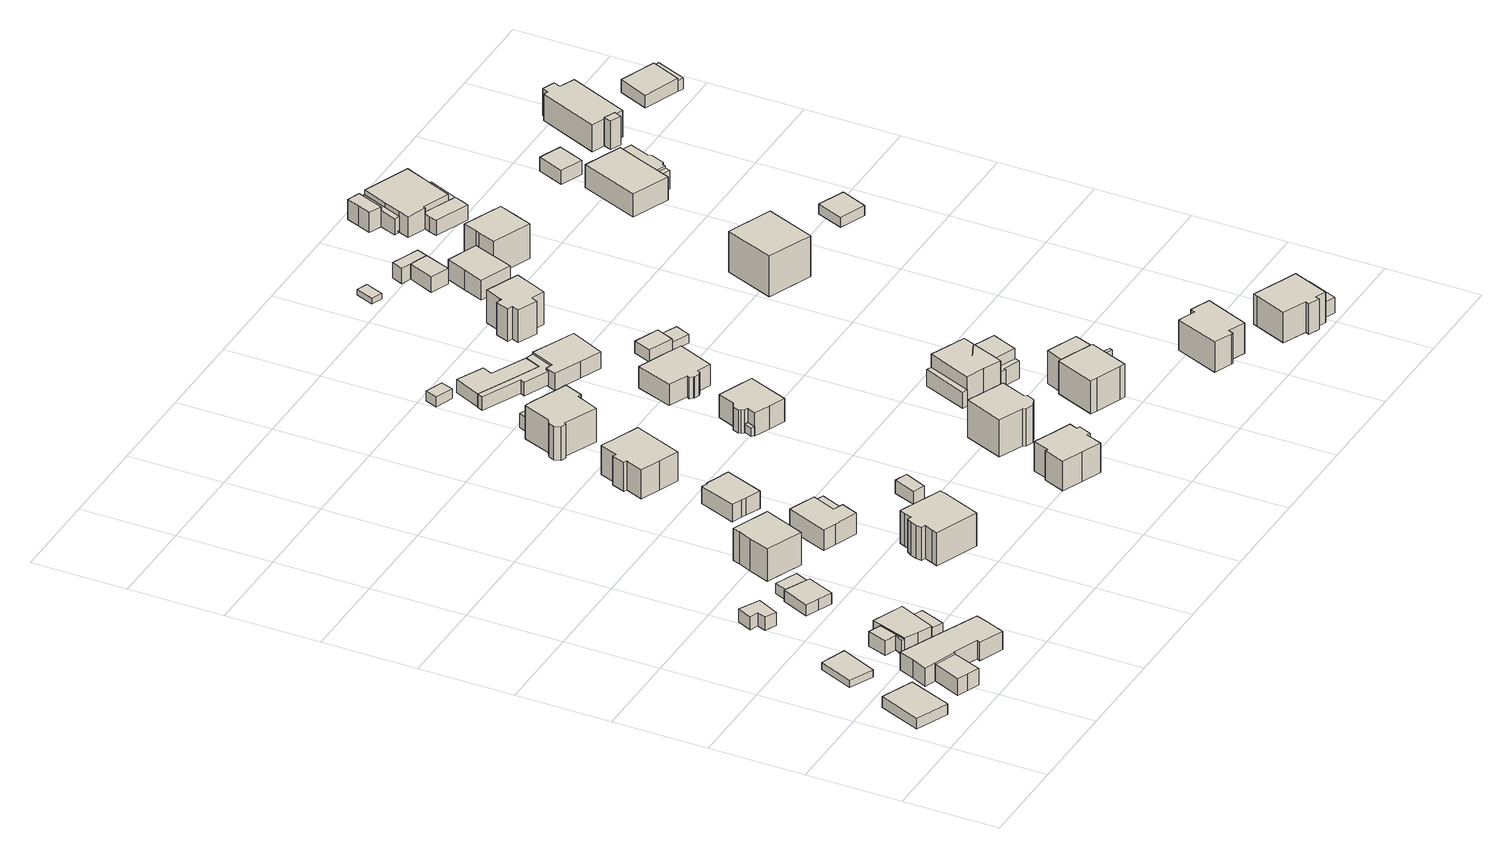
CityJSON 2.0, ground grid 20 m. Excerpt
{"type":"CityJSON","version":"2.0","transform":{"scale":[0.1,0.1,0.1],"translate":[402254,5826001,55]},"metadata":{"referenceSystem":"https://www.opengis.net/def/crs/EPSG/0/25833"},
"CityObjects":{
"building1":{"type":"Building","attributes":{"Gemeindeschluessel":"11000011","BezugspunktDach":"2200","function":"31001_2463","measuredHeight":2.41,"storeysAboveGround":1},"address":[{"country":"Germany","locality":"Berlin","thoroughfareNumber":"62 (1)","thoroughfareName":"Marie-Elisabeth-von-Humboldt-Straße"}],"geometry":[{"type":"Solid","lod":"1","boundaries":[[[[0,1,2,3]],[[4,5,6,7]],[[4,7,3,2]],[[5,4,2,1]],[[6,5,1,0]],[[7,6,0,3]]]]}]},
"building2":{"type":"Building","attributes":{"Gemeindeschluessel":"11000011","BezugspunktDach":"2200","function":"31001_2463","measuredHeight":2.95,"storeysAboveGround":1},"address":[{"country":"Germany","locality":"Berlin","thoroughfareNumber":"60A (1)","thoroughfareName":"Marie-Elisabeth-von-Humboldt-Straße"}],"geometry":[{"type":"Solid","lod":"1","boundaries":[[[[8,9,10,11,12]],[[13,14,15,16,17]],[[13,17,12,11]],[[14,13,11,10]],[[15,14,10,9]],[[16,15,9,8]],[[17,16,8,12]]]]}]},
"building3":{"type":"Building","attributes":{"Gemeindeschluessel":"11000011","function":"31001_1010"},"address":[{"country":"Germany","locality":"Berlin","thoroughfareNumber":"62","thoroughfareName":"Marie-Elisabeth-von-Humboldt-Straße"}],"children":["building3-1","building3-2"]},
"building3-1":{"type":"BuildingPart","attributes":{"BezugspunktDach":"2200","measuredHeight":4.87,"storeysAboveGround":1},"parents":["building3"],"geometry":[{"type":"Solid","lod":"1","boundaries":[[[[18,19,20,21,22,23,24,25,26,27,28]],[[29,30,31,32,33,34,35,36,37,38,39]],[[29,39,28,27]],[[30,29,27,26]],[[31,30,26,25]],[[32,31,25,24]],[[33,32,24,23]],[[34,33,23,22]],[[35,34,22,21]],[[36,35,21,20]],[[37,36,20,19]],[[38,37,19,18]],[[39,38,18,28]]]]}]},
"building3-2":{"type":"BuildingPart","attributes":{"BezugspunktDach":"2200","measuredHeight":3.84,"storeysAboveGround":1},"parents":["building3"],"geometry":[{"type":"Solid","lod":"1","boundaries":[[[[40,41,42,43,44,45]],[[38,46,37,47,48,49]],[[38,49,45,44]],[[46,38,44,43]],[[37,46,43,42]],[[47,37,42,41]],[[48,47,41,40]],[[49,48,40,45]]]]}]},
"building4":{"type":"Building","attributes":{"Gemeindeschluessel":"11000011","function":"31001_1010"},"address":[{"country":"Germany","locality":"Berlin","thoroughfareNumber":"60A","thoroughfareName":"Marie-Elisabeth-von-Humboldt-Straße"}],"children":["building4-1","building4-2"]},
"building4-1":{"type":"BuildingPart","attributes":{"BezugspunktDach":"2200","measuredHeight":3.92,"storeysAboveGround":1},"parents":["building4"],"geometry":[{"type":"Solid","lod":"1","boundaries":[[[[50,51,52,53,54,55,56,57,58]],[[59,60,61,62,63,64,65,66,67]],[[59,67,58,57],[59,68,69,67]],[[60,59,57,56]],[[61,60,56,55]],[[62,61,55,54]],[[63,62,54,53]],[[64,63,53,52]],[[65,64,52,51]],[[66,65,51,50]],[[67,66,50,58]],[[68,59,67,69]]]]}]},
"building4-2":{"type":"BuildingPart","attributes":{"BezugspunktDach":"2200","measuredHeight":3.19,"storeysAboveGround":1},"parents":["building4"],"geometry":[{"type":"Solid","lod":"1","boundaries":[[[[70,71,69,68,72,73]],[[74,59,67,75,76,77]],[[74,77,73,72]],[[59,74,72,68]],[[75,67,69,71]],[[76,75,71,70]],[[77,76,70,73]],[[59,68,69,67]]]]}]},
"building5":{"type":"Building","attributes":{"Gemeindeschluessel":"11000011","BezugspunktDach":"2200","function":"31001_2143","measuredHeight":4.21,"storeysAboveGround":1},"address":[{"country":"Germany","locality":"Berlin","thoroughfareNumber":"58 (1)","thoroughfareName":"Marie-Elisabeth-von-Humboldt-Straße"}],"geometry":[{"type":"Solid","lod":"1","boundaries":[[[[78,79,80,81,82,83]],[[84,85,86,87,88,89]],[[84,89,83,82]],[[85,84,82,81]],[[86,85,81,80]],[[87,86,80,79]],[[88,87,79,78]],[[89,88,78,83]]]]}]},
"building6":{"type":"Building","attributes":{"Gemeindeschluessel":"11000011","BezugspunktDach":"2200","function":"51009_1610","measuredHeight":2.75,"storeysAboveGround":0},"address":[{"country":"Germany","locality":"Berlin"}],"geometry":[{"type":"Solid","lod":"1","boundaries":[[[[90,91,92,93]],[[63,94,95,64]],[[63,64,93,92]],[[94,63,92,91]],[[95,94,91,90]],[[64,95,90,93]]]]}]},
"building7":{"type":"Building","attributes":{"Gemeindeschluessel":"11000011","BezugspunktDach":"2200","function":"31001_1313","measuredHeight":3.1,"storeysAboveGround":1},"address":[{"country":"Germany","locality":"Berlin","thoroughfareNumber":"58 (2)","thoroughfareName":"Marie-Elisabeth-von-Humboldt-Straße"}],"geometry":[{"type":"Solid","lod":"1","boundaries":[[[[96,97,98,99,100,101]],[[102,103,104,105,106,107]],[[102,107,101,100]],[[103,102,100,99]],[[104,103,99,98]],[[105,104,98,97]],[[106,105,97,96]],[[107,106,96,101]]]]}]},
"building8":{"type":"Building","attributes":{"Gemeindeschluessel":"11000011","BezugspunktDach":"2200","function":"51009_1610","measuredHeight":2.28,"storeysAboveGround":0},"address":[{"country":"Germany","locality":"Berlin"}],"geometry":[{"type":"Solid","lod":"1","boundaries":[[[[108,109,110,111]],[[112,113,114,115]],[[112,115,111,110]],[[113,112,110,109]],[[114,113,109,108]],[[115,114,108,111]]]]}]},
"building9":{"type":"Building","attributes":{"Gemeindeschluessel":"11000011","BezugspunktDach":"2200","function":"31001_1010","measuredHeight":8.17,"storeysAboveGround":1},"address":[{"country":"Germany","locality":"Berlin","thoroughfareNumber":"56A","thoroughfareName":"Marie-Elisabeth-von-Humboldt-Straße"}],"geometry":[{"type":"Solid","lod":"1","boundaries":[[[[116,117,118,119,120,121,122,123]],[[124,125,126,127,128,129,130,131]],[[124,131,123,122]],[[125,124,122,121]],[[126,125,121,120]],[[127,126,120,119]],[[128,127,119,118]],[[129,128,118,117]],[[130,129,117,116]],[[131,130,116,123]]]]}]},
"building10":{"type":"Building","attributes":{"Gemeindeschluessel":"11000011","BezugspunktDach":"2200","function":"31001_1010","measuredHeight":8.53,"storeysAboveGround":1},"address":[{"country":"Germany","locality":"Berlin","thoroughfareNumber":"58","thoroughfareName":"Marie-Elisabeth-von-Humboldt-Straße"}],"geometry":[{"type":"Solid","lod":"1","boundaries":[[[[132,133,134,135,136,137,138,139,140,141,142,143,144,145]],[[146,147,148,149,150,151,152,153,154,155,156,157,158,159]],[[146,159,145,144]],[[147,146,144,143]],[[148,147,143,142]],[[149,148,142,141]],[[150,149,141,140]],[[151,150,140,139]],[[152,151,139,138]],[[153,152,138,137]],[[154,153,137,136]],[[155,154,136,135]],[[156,155,135,134]],[[157,156,134,133]],[[158,157,133,132]],[[159,158,132,145]]]]}]},
"building11":{"type":"Building","attributes":{"Gemeindeschluessel":"11000011","BezugspunktDach":"2200","function":"31001_1010","measuredHeight":5.54,"storeysAboveGround":1},"address":[{"country":"Germany","locality":"Berlin","thoroughfareNumber":"56","thoroughfareName":"Marie-Elisabeth-von-Humboldt-Straße"}],"geometry":[{"type":"Solid","lod":"1","boundaries":[[[[160,161,162,163,164,165,166,167]],[[168,169,170,171,172,173,174,175]],[[168,175,167,166]],[[169,168,166,165]],[[170,169,165,164]],[[171,170,164,163]],[[172,171,163,162]],[[173,172,162,161]],[[174,173,161,160]],[[175,174,160,167]]]]}]},
"building12":{"type":"Building","attributes":{"Gemeindeschluessel":"11000011","BezugspunktDach":"2200","function":"51009_1610","measuredHeight":5.05,"storeysAboveGround":0},"address":[{"country":"Germany","locality":"Berlin"}],"geometry":[{"type":"Solid","lod":"1","boundaries":[[[[176,177,178,179]],[[180,181,182,183]],[[180,183,179,178]],[[181,180,178,177]],[[182,181,177,176]],[[183,182,176,179]]]]}]},
"building13":{"type":"Building","attributes":{"Gemeindeschluessel":"11000011","BezugspunktDach":"2200","function":"31001_1312","measuredHeight":4.96,"storeysAboveGround":1},"address":[{"country":"Germany","locality":"Berlin","thoroughfareNumber":"54","thoroughfareName":"Marie-Elisabeth-von-Humboldt-Straße"}],"geometry":[{"type":"Solid","lod":"1","boundaries":[[[[184,185,186,187,188,189,190,191,192]],[[193,194,195,196,197,198,199,200,201]],[[193,201,192,191]],[[194,193,191,190]],[[195,194,190,189]],[[196,195,189,188]],[[197,196,188,187]],[[198,197,187,186]],[[199,198,186,185]],[[200,199,185,184]],[[201,200,184,192]]]]}]},
"building14":{"type":"Building","attributes":{"Gemeindeschluessel":"11000011","BezugspunktDach":"2200","function":"31001_1010","measuredHeight":8.19,"storeysAboveGround":1},"address":[{"country":"Germany","locality":"Berlin","thoroughfareNumber":"52A","thoroughfareName":"Marie-Elisabeth-von-Humboldt-Straße"}],"geometry":[{"type":"Solid","lod":"1","boundaries":[[[[202,203,204,205,206,207,208,209,210,211]],[[212,213,214,215,216,217,218,219,220,221]],[[212,221,211,210]],[[213,212,210,209]],[[214,213,209,208]],[[215,214,208,207]],[[216,215,207,206]],[[217,216,206,205]],[[218,217,205,204]],[[219,218,204,203]],[[220,219,203,202]],[[221,220,202,211]]]]}]},
"building15":{"type":"Building","attributes":{"Gemeindeschluessel":"11000011","BezugspunktDach":"2200","function":"31001_2143","measuredHeight":2.92,"storeysAboveGround":1},"address":[{"country":"Germany","locality":"Berlin","thoroughfareNumber":"56 (1)","thoroughfareName":"Marie-Elisabeth-von-Humboldt-Straße"}],"geometry":[{"type":"Solid","lod":"1","boundaries":[[[[222,223,224,225]],[[226,227,228,229]],[[226,229,225,224]],[[227,226,224,223]],[[228,227,223,222]],[[229,228,222,225]]]]}]},
"building16":{"type":"Building","attributes":{"Gemeindeschluessel":"11000011","BezugspunktDach":"2200","function":"31001_1010","measuredHeight":7.39,"storeysAboveGround":1},"address":[{"country":"Germany","locality":"Berlin","thoroughfareNumber":"50A","thoroughfareName":"Marie-Elisabeth-von-Humboldt-Straße"}],"geometry":[{"type":"Solid","lod":"1","boundaries":[[[[230,231,232,233,234,235,236,237,238,239,240,241,242]],[[243,244,245,246,247,248,249,250,251,252,253,254,255]],[[243,255,242,241]],[[244,243,241,240]],[[245,244,240,239]],[[246,245,239,238]],[[247,246,238,237]],[[248,247,237,236]],[[249,248,236,235]],[[250,249,235,234]],[[251,250,234,233]],[[252,251,233,232]],[[253,252,232,231]],[[254,253,231,230]],[[255,254,230,242]]]]}]},
"building17":{"type":"Building","attributes":{"Gemeindeschluessel":"11000011","BezugspunktDach":"2200","function":"31001_1010","measuredHeight":9.34,"storeysAboveGround":1},"address":[{"country":"Germany","locality":"Berlin","thoroughfareNumber":"59","thoroughfareName":"Marie-Elisabeth-von-Humboldt-Straße"}],"geometry":[{"type":"Solid","lod":"1","boundaries":[[[[256,257,258,259,260,261,262,263,264,265,266,267]],[[268,269,270,271,272,273,274,275,276,277,278,279]],[[268,279,267,266]],[[269,268,266,265]],[[270,269,265,264]],[[271,270,264,263]],[[272,271,263,262]],[[273,272,262,261]],[[274,273,261,260]],[[275,274,260,259]],[[276,275,259,258]],[[277,276,258,257]],[[278,277,257,256]],[[279,278,256,267]]]]}]},
"building18":{"type":"Building","attributes":{"Gemeindeschluessel":"11000011","BezugspunktDach":"2200","function":"51009_1611","measuredHeight":3.39,"storeysAboveGround":0},"address":[{"country":"Germany","locality":"Berlin"}],"geometry":[{"type":"Solid","lod":"1","boundaries":[[[[280,281,282,283]],[[284,285,286,287]],[[284,287,283,282]],[[285,284,282,281]],[[286,285,281,280]],[[287,286,280,283]]]]}]},
"building19":{"type":"Building","attributes":{"Gemeindeschluessel":"11000011","BezugspunktDach":"2200","function":"31001_2000","measuredHeight":2.22,"storeysAboveGround":1},"address":[{"country":"Germany","locality":"Berlin","thoroughfareNumber":"48 (3)","thoroughfareName":"Marie-Elisabeth-von-Humboldt-Straße"}],"geometry":[{"type":"Solid","lod":"1","boundaries":[[[[288,289,290,291]],[[292,293,294,295]],[[292,295,291,290]],[[293,292,290,289]],[[294,293,289,288]],[[295,294,288,291]]]]}]},
"building20":{"type":"Building","attributes":{"Gemeindeschluessel":"11000011","BezugspunktDach":"2200","function":"51009_1610","measuredHeight":1.75,"storeysAboveGround":0},"address":[{"country":"Germany","locality":"Berlin"}],"geometry":[{"type":"Solid","lod":"1","boundaries":[[[[296,297,298,299]],[[300,301,302,303]],[[300,303,299,298]],[[301,300,298,297]],[[302,301,297,296]],[[303,302,296,299]]]]}]},
"building21":{"type":"Building","attributes":{"Gemeindeschluessel":"11000011","BezugspunktDach":"2200","function":"31001_1010","measuredHeight":7.36,"storeysAboveGround":1},"address":[{"country":"Germany","locality":"Berlin","thoroughfareNumber":"52","thoroughfareName":"Marie-Elisabeth-von-Humboldt-Straße"}],"geometry":[{"type":"Solid","lod":"1","boundaries":[[[[304,305,306,307,308,309,310,311,312,313,314,315]],[[316,317,318,319,320,321,322,323,324,325,326,327]],[[316,327,315,314]],[[317,316,314,313]],[[318,317,313,312]],[[319,318,312,311]],[[320,319,311,310]],[[321,320,310,309]],[[322,321,309,308]],[[323,322,308,307]],[[324,323,307,306]],[[325,324,306,305]],[[326,325,305,304]],[[327,326,304,315]]]]}]},
"building22":{"type":"Building","attributes":{"Gemeindeschluessel":"11000011","BezugspunktDach":"2200","function":"51009_1610","measuredHeight":2.97,"storeysAboveGround":0},"address":[{"country":"Germany","locality":"Berlin"}],"geometry":[{"type":"Solid","lod":"1","boundaries":[[[[328,329,330,331,332,333,334,335,336,337,338]],[[339,340,341,342,343,344,345,346,347,348,349]],[[339,349,338,337]],[[340,339,337,336]],[[341,340,336,335]],[[342,341,335,334]],[[343,342,334,333]],[[344,343,333,332]],[[345,344,332,331]],[[346,345,331,330]],[[347,346,330,329]],[[348,347,329,328]],[[349,348,328,338]]]]}]},
"building23":{"type":"Building","attributes":{"Gemeindeschluessel":"11000011","BezugspunktDach":"2200","function":"31001_1010","measuredHeight":8.29,"storeysAboveGround":1},"address":[{"country":"Germany","locality":"Berlin","thoroughfareNumber":"57","thoroughfareName":"Marie-Elisabeth-von-Humboldt-Straße"}],"geometry":[{"type":"Solid","lod":"1","boundaries":[[[[350,351,352,353,354,355,356,357,358]],[[359,360,361,362,363,364,365,366,367]],[[359,367,358,357]],[[360,359,357,356]],[[361,360,356,355]],[[362,361,355,354]],[[363,362,354,353]],[[364,363,353,352]],[[365,364,352,351]],[[366,365,351,350]],[[367,366,350,358]]]]}]},
"building24":{"type":"Building","attributes":{"Gemeindeschluessel":"11000011","BezugspunktDach":"2200","function":"31001_2000","measuredHeight":2.96,"storeysAboveGround":1},"address":[{"country":"Germany","locality":"Berlin","thoroughfareNumber":"48 (2)","thoroughfareName":"Marie-Elisabeth-von-Humboldt-Straße"}],"geometry":[{"type":"Solid","lod":"1","boundaries":[[[[336,335,334,368,369,370,337]],[[371,372,373,374,375,376,377]],[[371,377,337,370]],[[372,371,370,369]],[[373,372,369,368]],[[374,373,368,334]],[[375,374,334,335]],[[376,375,335,336]],[[377,376,336,337]]]]}]},
"building25":{"type":"Building","attributes":{"Gemeindeschluessel":"11000011","BezugspunktDach":"2200","function":"31001_1010","measuredHeight":5.29,"storeysAboveGround":1},"address":[{"country":"Germany","locality":"Berlin","thoroughfareNumber":"50","thoroughfareName":"Marie-Elisabeth-von-Humboldt-Straße"}],"geometry":[{"type":"Solid","lod":"1","boundaries":[[[[378,379,380,381,382,383,384,385,386,387,388,389]],[[390,391,392,393,394,395,396,397,398,399,400,401]],[[390,401,389,388]],[[391,390,388,387]],[[392,391,387,386]],[[393,392,386,385]],[[394,393,385,384]],[[395,394,384,383]],[[396,395,383,382]],[[397,396,382,381]],[[398,397,381,380]],[[399,398,380,379]],[[400,399,379,378]],[[401,400,378,389]]]]}]},
"building26":{"type":"Building","attributes":{"Gemeindeschluessel":"11000011","BezugspunktDach":"2200","function":"31001_1000","measuredHeight":5.15,"storeysAboveGround":1},"address":[{"country":"Germany","locality":"Berlin","thoroughfareNumber":"48","thoroughfareName":"Marie-Elisabeth-von-Humboldt-Straße"}],"geometry":[{"type":"Solid","lod":"1","boundaries":[[[[402,403,404,405,406,407,408,409,410]],[[411,412,413,414,415,416,417,418,419]],[[411,419,410,409]],[[412,411,409,408]],[[413,412,408,407]],[[414,413,407,406]],[[415,414,406,405]],[[416,415,405,404]],[[417,416,404,403]],[[418,417,403,402]],[[419,418,402,410]]]]}]},
"building27":{"type":"Building","attributes":{"Gemeindeschluessel":"11000011","BezugspunktDach":"2200","function":"51009_1610","measuredHeight":3.61,"storeysAboveGround":0},"address":[{"country":"Germany","locality":"Berlin"}],"geometry":[{"type":"Solid","lod":"1","boundaries":[[[[420,421,422,423]],[[424,425,426,427]],[[424,427,423,422]],[[425,424,422,421]],[[426,425,421,420]],[[427,426,420,423]]]]}]},
"building28":{"type":"Building","attributes":{"Gemeindeschluessel":"11000011","BezugspunktDach":"2200","function":"31001_1010","measuredHeight":8.02,"storeysAboveGround":1},"address":[{"country":"Germany","locality":"Berlin","thoroughfareNumber":"57A","thoroughfareName":"Marie-Elisabeth-von-Humboldt-Straße"}],"geometry":[{"type":"Solid","lod":"1","boundaries":[[[[428,429,430,431,432,433,434,435]],[[436,437,438,439,440,441,442,443]],[[436,443,435,434]],[[437,436,434,433]],[[438,437,433,432]],[[439,438,432,431]],[[440,439,431,430]],[[441,440,430,429]],[[442,441,429,428]],[[443,442,428,435]]]]}]},
"building29":{"type":"Building","attributes":{"Gemeindeschluessel":"11000011","function":"31001_1010"},"address":[{"country":"Germany","locality":"Berlin","thoroughfareNumber":"55","thoroughfareName":"Marie-Elisabeth-von-Humboldt-Straße"}],"children":["building29-1","building29-2"]},
"building29-1":{"type":"BuildingPart","attributes":{"BezugspunktDach":"2200","measuredHeight":7.43,"storeysAboveGround":1},"parents":["building29"],"geometry":[{"type":"Solid","lod":"1","boundaries":[[[[444,445,446,447,448,449,450,451]],[[425,452,453,454,455,456,457,426]],[[425,426,451,450]],[[452,425,450,449]],[[453,452,449,448]],[[454,453,448,447]],[[455,454,447,446]],[[456,455,446,445]],[[457,456,445,444]],[[426,457,444,451]]]]}]},
"building29-2":{"type":"BuildingPart","attributes":{"BezugspunktDach":"2200","measuredHeight":6.86,"storeysAboveGround":1},"parents":["building29"],"geometry":[{"type":"Solid","lod":"1","boundaries":[[[[458,459,460,461,462,463]],[[454,464,465,466,455,467]],[[454,467,463,462]],[[464,454,462,461]],[[465,464,461,460]],[[466,465,460,459]],[[455,466,459,458]],[[467,455,458,463]]]]}]},
"building30":{"type":"Building","attributes":{"Gemeindeschluessel":"11000011","BezugspunktDach":"2200","function":"51009_1610","measuredHeight":3.93,"storeysAboveGround":0},"address":[{"country":"Germany","locality":"Berlin"}],"geometry":[{"type":"Solid","lod":"1","boundaries":[[[[468,469,470,471,472,473]],[[474,475,476,477,478,479]],[[474,479,473,472]],[[475,474,472,471]],[[476,475,471,470]],[[477,476,470,469]],[[478,477,469,468]],[[479,478,468,473]]]]}]},
"building31":{"type":"Building","attributes":{"Gemeindeschluessel":"11000011","BezugspunktDach":"2200","function":"31001_2000","measuredHeight":2.59,"storeysAboveGround":1},"address":[{"country":"Germany","locality":"Berlin","thoroughfareNumber":"48 (1)","thoroughfareName":"Marie-Elisabeth-von-Humboldt-Straße"}],"geometry":[{"type":"Solid","lod":"1","boundaries":[[[[480,481,482,483]],[[484,485,486,487]],[[484,487,483,482]],[[485,484,482,481]],[[486,485,481,480]],[[487,486,480,483]]]]}]},
"building32":{"type":"Building","attributes":{"Gemeindeschluessel":"11000011","BezugspunktDach":"2200","function":"51009_1611","measuredHeight":8.02,"storeysAboveGround":0},"address":[{"country":"Germany","locality":"Berlin"}],"geometry":[{"type":"Solid","lod":"1","boundaries":[[[[432,488,489,433]],[[490,491,438,437]],[[490,437,433,489]],[[491,490,489,488]],[[438,491,488,432]],[[437,438,432,433]]]]}]},
"building33":{"type":"Building","attributes":{"Gemeindeschluessel":"11000011","BezugspunktDach":"2200","function":"51009_1610","measuredHeight":1.89,"storeysAboveGround":0},"address":[{"country":"Germany","locality":"Berlin"}],"geometry":[{"type":"Solid","lod":"1","boundaries":[[[[492,493,494,495]],[[496,497,498,486]],[[496,486,495,494]],[[497,496,494,493]],[[498,497,493,492]],[[486,498,492,495]]]]}]},
"building34":{"type":"Building","attributes":{"Gemeindeschluessel":"11000011","BezugspunktDach":"2200","function":"31001_1010","measuredHeight":8.69,"storeysAboveGround":2},"address":[{"country":"Germany","locality":"Berlin","thoroughfareNumber":"46","thoroughfareName":"Marie-Elisabeth-von-Humboldt-Straße"}],"geometry":[{"type":"Solid","lod":"1","boundaries":[[[[499,500,501,502,503,504,505,506,507,508,509,510]],[[511,512,513,514,515,516,517,518,519,520,521,522]],[[511,522,510,509]],[[512,511,509,508]],[[513,512,508,507]],[[514,513,507,506]],[[515,514,506,505]],[[516,515,505,504]],[[517,516,504,503]],[[518,517,503,502]],[[519,518,502,501]],[[520,519,501,500]],[[521,520,500,499]],[[522,521,499,510]]]]}]},
"building35":{"type":"Building","attributes":{"Gemeindeschluessel":"11000011","BezugspunktDach":"2200","function":"51009_1610","measuredHeight":3.91,"storeysAboveGround":0},"address":[{"country":"Germany","locality":"Berlin"}],"geometry":[{"type":"Solid","lod":"1","boundaries":[[[[523,524,525,526,527,528]],[[529,530,531,532,533,534]],[[529,534,528,527]],[[530,529,527,526]],[[531,530,526,525]],[[532,531,525,524]],[[533,532,524,523]],[[534,533,523,528]]]]}]},
"building36":{"type":"Building","attributes":{"Gemeindeschluessel":"11000011","BezugspunktDach":"2200","function":"31001_2143","measuredHeight":2.14,"storeysAboveGround":1},"address":[{"country":"Germany","locality":"Berlin","thoroughfareNumber":"44 (2)","thoroughfareName":"Marie-Elisabeth-von-Humboldt-Straße"}],"geometry":[{"type":"Solid","lod":"1","boundaries":[[[[535,536,537,538]],[[539,540,541,542]],[[539,542,538,537]],[[540,539,537,536]],[[541,540,536,535]],[[542,541,535,538]]]]}]},
"building37":{"type":"Building","attributes":{"Gemeindeschluessel":"11000011","BezugspunktDach":"2200","function":"31001_2143","measuredHeight":1.49,"storeysAboveGround":1},"address":[{"country":"Germany","locality":"Berlin","thoroughfareNumber":"57A (2)","thoroughfareName":"Marie-Elisabeth-von-Humboldt-Straße"}],"geometry":[{"type":"Solid","lod":"1","boundaries":[[[[543,544,545,546,547,548]],[[549,550,551,552,553,554]],[[549,554,548,547]],[[550,549,547,546]],[[551,550,546,545]],[[552,551,545,544]],[[553,552,544,543]],[[554,553,543,548]]]]}]},
"building38":{"type":"Building","attributes":{"Gemeindeschluessel":"11000011","BezugspunktDach":"2200","function":"31001_1010","measuredHeight":7.7,"storeysAboveGround":2},"address":[{"country":"Germany","locality":"Berlin","thoroughfareNumber":"37","thoroughfareName":"Kundtanger"}],"geometry":[{"type":"Solid","lod":"1","boundaries":[[[[555,556,557,558,559,560,561,562,563,564]],[[565,566,567,568,569,570,571,572,573,574]],[[565,574,564,563]],[[566,565,563,562]],[[567,566,562,561]],[[568,567,561,560]],[[569,568,560,559]],[[570,569,559,558]],[[571,570,558,557]],[[572,571,557,556]],[[573,572,556,555]],[[574,573,555,564]]]]}]},
"building39":{"type":"Building","attributes":{"Gemeindeschluessel":"11000011","BezugspunktDach":"2200","function":"31001_2143","measuredHeight":3.89,"storeysAboveGround":1},"address":[{"country":"Germany","locality":"Berlin","thoroughfareNumber":"44 (4)","thoroughfareName":"Marie-Elisabeth-von-Humboldt-Straße"}],"geometry":[{"type":"Solid","lod":"1","boundaries":[[[[575,576,577,578,579]],[[580,581,582,583,584]],[[580,584,579,578]],[[581,580,578,577]],[[582,581,577,576]],[[583,582,576,575]],[[584,583,575,579]]]]}]},
"building40":{"type":"Building","attributes":{"Gemeindeschluessel":"11000011","BezugspunktDach":"2200","function":"31001_1000","measuredHeight":4.81,"storeysAboveGround":1},"address":[{"country":"Germany","locality":"Berlin","thoroughfareNumber":"44 (3)","thoroughfareName":"Marie-Elisabeth-von-Humboldt-Straße"}],"geometry":[{"type":"Solid","lod":"1","boundaries":[[[[585,586,587,588,589,590,591]],[[592,593,594,595,596,597,598]],[[592,598,591,590]],[[593,592,590,589]],[[594,593,589,588]],[[595,594,588,587]],[[596,595,587,586]],[[597,596,586,585]],[[598,597,585,591]]]]}]},
"building41":{"type":"Building","attributes":{"Gemeindeschluessel":"11000011","BezugspunktDach":"2200","function":"31001_2463","measuredHeight":3.88,"storeysAboveGround":1},"address":[{"country":"Germany","locality":"Berlin","thoroughfareNumber":"44 (1)","thoroughfareName":"Marie-Elisabeth-von-Humboldt-Straße"}],"geometry":[{"type":"Solid","lod":"1","boundaries":[[[[578,599,576,600,601,602,603]],[[604,605,606,582,607,580,608]],[[604,608,603,602]],[[605,604,602,601]],[[606,605,601,600]],[[582,606,600,576]],[[607,582,576,599]],[[580,607,599,578]],[[608,580,578,603]]]]}]},
"building42":{"type":"Building","attributes":{"Gemeindeschluessel":"11000011","BezugspunktDach":"2200","function":"31001_1010","measuredHeight":9.4,"storeysAboveGround":2},"address":[{"country":"Germany","locality":"Berlin","thoroughfareNumber":"44","thoroughfareName":"Marie-Elisabeth-von-Humboldt-Straße"}],"geometry":[{"type":"Solid","lod":"1","boundaries":[[[[609,610,611,612,613,614,615]],[[616,617,618,619,620,621,622]],[[616,622,615,614]],[[617,616,614,613]],[[618,617,613,612]],[[619,618,612,611]],[[620,619,611,610]],[[621,620,610,609]],[[622,621,609,615]]]]}]},
"building43":{"type":"Building","attributes":{"Gemeindeschluessel":"11000011","BezugspunktDach":"2200","function":"31001_1010","measuredHeight":6.68,"storeysAboveGround":2},"address":[{"country":"Germany","locality":"Berlin","thoroughfareNumber":"39","thoroughfareName":"Kundtanger"}],"geometry":[{"type":"Solid","lod":"1","boundaries":[[[[623,624,625,626,627,628,629,630,631,632,633]],[[634,635,636,637,638,639,640,641,642,643,644]],[[634,644,633,632]],[[635,634,632,631]],[[636,635,631,630]],[[637,636,630,629]],[[638,637,629,628]],[[639,638,628,627]],[[640,639,627,626]],[[641,640,626,625]],[[642,641,625,624]],[[643,642,624,623]],[[644,643,623,633]]]]}]},
"building44":{"type":"Building","attributes":{"Gemeindeschluessel":"11000011","BezugspunktDach":"2200","function":"31001_1010","measuredHeight":8.98,"storeysAboveGround":1},"address":[{"country":"Germany","locality":"Berlin","thoroughfareNumber":"49","thoroughfareName":"Marie-Elisabeth-von-Humboldt-Straße"}],"geometry":[{"type":"Solid","lod":"1","boundaries":[[[[645,646,647,648]],[[649,650,651,652]],[[649,652,648,647]],[[650,649,647,646]],[[651,650,646,645]],[[652,651,645,648]]]]}]},
"building45":{"type":"Building","attributes":{"Gemeindeschluessel":"11000011","BezugspunktDach":"2200","function":"31001_2463","measuredHeight":3.46,"storeysAboveGround":1},"address":[{"country":"Germany","locality":"Berlin","thoroughfareNumber":"39 (1)","thoroughfareName":"Kundtanger"}],"geometry":[{"type":"Solid","lod":"1","boundaries":[[[[653,654,655,656]],[[657,658,659,660]],[[657,660,656,655]],[[658,657,655,654]],[[659,658,654,653]],[[660,659,653,656]]]]}]},
"building46":{"type":"Building","attributes":{"Gemeindeschluessel":"11000011","BezugspunktDach":"2200","function":"31001_2143","measuredHeight":3.57,"storeysAboveGround":1},"address":[{"country":"Germany","locality":"Berlin","thoroughfareNumber":"42 (1)","thoroughfareName":"Marie-Elisabeth-von-Humboldt-Straße"}],"geometry":[{"type":"Solid","lod":"1","boundaries":[[[[661,662,663,664,665,666,667]],[[668,669,670,671,672,673,674]],[[668,674,667,666]],[[669,668,666,665]],[[670,669,665,664]],[[671,670,664,663]],[[672,671,663,662]],[[673,672,662,661]],[[674,673,661,667]]]]}]},
"building47":{"type":"Building","attributes":{"Gemeindeschluessel":"11000011","function":"31001_1000"},"address":[{"country":"Germany","locality":"Berlin","thoroughfareNumber":"42","thoroughfareName":"Marie-Elisabeth-von-Humboldt-Straße"}],"children":["building47-1","building47-2","building47-3","building47-4"]},
"building47-1":{"type":"BuildingPart","attributes":{"BezugspunktDach":"2200","measuredHeight":6.09,"storeysAboveGround":1},"parents":["building47"],"geometry":[{"type":"MultiSurface","lod":"1","boundaries":[[[675,676,677,678,679,680,681,682,683,684]],[[685,686,687,688,689,690,691,670,669,692]],[[685,692,684,683]],[[693,694,685,683,682]],[[695,696,693,686,682,681]],[[688,687,681,680]],[[689,688,680,679]],[[697,698,689,679,678]],[[699,697,690,678,677]],[[670,691,677,676]],[[669,670,676,675]],[[692,669,675,684]],[[686,685,694,693]],[[687,700,686,693,696,695]],[[690,689,698,697]],[[691,701,690,697,699]]]}]},
"building47-2":{"type":"BuildingPart","attributes":{"BezugspunktDach":"2200","measuredHeight":3.67,"storeysAboveGround":1},"parents":["building47"],"geometry":[{"type":"MultiSurface","lod":"1","boundaries":[[[694,696,702,703,704]],[[705,706,687,685,707]],[[705,707,704,703]],[[687,706,702,696]],[[685,687,686,685,694]],[[707,685,694,704]],[[708,709,702,706,710]],[[705,703,709,708]],[[694,685,686,693]],[[696,693,686,687]]]}]},
"building47-3":{"type":"BuildingPart","attributes":{"BezugspunktDach":"2200","measuredHeight":3.37,"storeysAboveGround":1},"parents":["building47"],"geometry":[{"type":"MultiSurface","lod":"1","boundaries":[[[663,711,698,699]],[[689,712,671,691]],[[712,689,698,711]],[[671,712,711,663]],[[691,671,663,699]],[[689,690,697,698]],[[691,699,697,713,690]]]}]},
"building47-4":{"type":"BuildingPart","attributes":{"BezugspunktDach":"2200","measuredHeight":5.15,"storeysAboveGround":1},"parents":["building47"],"geometry":[{"type":"MultiSurface","lod":"1","boundaries":[[[714,715,716,717,718,719]],[[720,721,706,708,705,722]],[[720,722,719,718]],[[721,720,718,717]],[[706,721,717,716]],[[709,702,716,715]],[[705,703,709,708,715,714]],[[722,705,714,719]],[[708,706,702,709]],[[709,703,705,708]]]}]},
"building48":{"type":"Building","attributes":{"Gemeindeschluessel":"11000011","BezugspunktDach":"2200","function":"31001_2463","measuredHeight":2.26,"storeysAboveGround":1},"address":[{"country":"Germany","locality":"Berlin","thoroughfareNumber":"49 (1)","thoroughfareName":"Marie-Elisabeth-von-Humboldt-Straße"}],"geometry":[{"type":"Solid","lod":"1","boundaries":[[[[723,724,725,726]],[[727,728,729,730]],[[727,730,726,725]],[[728,727,725,724]],[[729,728,724,723]],[[730,729,723,726]]]]}]},
"building49":{"type":"Building","attributes":{"Gemeindeschluessel":"11000011","function":"31001_1010"},"address":[{"country":"Germany","locality":"Berlin","thoroughfareNumber":"45","thoroughfareName":"Marie-Elisabeth-von-Humboldt-Straße"}],"children":["building49-1","building49-2"]},
"building49-1":{"type":"BuildingPart","attributes":{"BezugspunktDach":"2200","measuredHeight":6.27,"storeysAboveGround":1},"parents":["building49"],"geometry":[{"type":"MultiSurface","lod":"1","boundaries":[[[731,732,733,734,735,736,737]],[[738,739,740,741,742,743,744]],[[738,744,737,736]],[[739,738,736,735]],[[745,746,747,735,734]],[[741,748,745,740,734,733]],[[742,741,733,732]],[[743,742,732,731]],[[744,743,731,737]],[[740,749,746,745]],[[749,739,750,747,746]],[[740,745,748,741]]]}]},
"building49-2":{"type":"BuildingPart","attributes":{"BezugspunktDach":"2200","measuredHeight":4.99,"storeysAboveGround":1},"parents":["building49"],"geometry":[{"type":"MultiSurface","lod":"1","boundaries":[[[751,752,753,754,755,756,747,746,748]],[[749,739,757,758,759,760,761,762,741]],[[757,739,747,756]],[[758,757,756,755]],[[759,758,755,754]],[[760,759,754,753]],[[761,760,753,752]],[[762,761,752,751]],[[741,762,751,748]],[[749,740,745,746]],[[741,748,745,740]],[[749,746,747,739,763]]]}]},
"building50":{"type":"Building","attributes":{"Gemeindeschluessel":"11000011","BezugspunktDach":"2200","function":"51009_1610","measuredHeight":4.09,"storeysAboveGround":0},"address":[{"country":"Germany","locality":"Berlin"}],"geometry":[{"type":"Solid","lod":"1","boundaries":[[[[764,765,766,767]],[[741,762,768,742]],[[741,742,767,766]],[[762,741,766,765]],[[768,762,765,764]],[[742,768,764,767]]]]}]},
"building51":{"type":"Building","attributes":{"Gemeindeschluessel":"11000011","BezugspunktDach":"2200","function":"51009_1611","measuredHeight":3.57,"storeysAboveGround":0},"address":[{"country":"Germany","locality":"Berlin"}],"geometry":[{"type":"Solid","lod":"1","boundaries":[[[[769,770,771,772,773]],[[774,775,776,777,778]],[[774,778,773,772]],[[775,774,772,771]],[[776,775,771,770]],[[777,776,770,769]],[[778,777,769,773]]]]}]},
"building52":{"type":"Building","attributes":{"Gemeindeschluessel":"11000011","BezugspunktDach":"2200","function":"51009_1610","measuredHeight":6.21,"storeysAboveGround":0},"address":[{"country":"Germany","locality":"Berlin"}],"geometry":[{"type":"Solid","lod":"1","boundaries":[[[[779,780,781,782]],[[783,784,785,786]],[[783,786,782,781]],[[784,783,781,780]],[[785,784,780,779]],[[786,785,779,782]]]]}]},
"building53":{"type":"Building","attributes":{"Gemeindeschluessel":"11000011","BezugspunktDach":"2200","function":"31001_1010","measuredHeight":7.56,"storeysAboveGround":2},"address":[{"country":"Germany","locality":"Berlin","thoroughfareNumber":"43","thoroughfareName":"Marie-Elisabeth-von-Humboldt-Straße"}],"geometry":[{"type":"Solid","lod":"1","boundaries":[[[[787,788,789,790,791,792,793,794,795,796,797,798]],[[799,800,801,802,803,804,805,806,784,807,783,808]],[[799,808,798,797]],[[800,799,797,796]],[[801,800,796,795]],[[802,801,795,794]],[[803,802,794,793]],[[804,803,793,792]],[[805,804,792,791]],[[806,805,791,790]],[[784,806,790,789]],[[807,784,789,788]],[[783,807,788,787]],[[808,783,787,798]]]]}]},
"building54":{"type":"Building","attributes":{"Gemeindeschluessel":"11000011","BezugspunktDach":"2200","function":"31001_2143","measuredHeight":3.3,"storeysAboveGround":1},"address":[{"country":"Germany","locality":"Berlin","thoroughfareNumber":"43 (2)","thoroughfareName":"Marie-Elisabeth-von-Humboldt-Straße"}],"geometry":[{"type":"Solid","lod":"1","boundaries":[[[[809,810,811,812,813]],[[814,815,816,817,818]],[[814,818,813,812]],[[815,814,812,811]],[[816,815,811,810]],[[817,816,810,809]],[[818,817,809,813]]]]}]},
"building55":{"type":"Building","attributes":{"Gemeindeschluessel":"11000011","BezugspunktDach":"2200","function":"51009_1610","measuredHeight":2.4,"storeysAboveGround":0},"address":[{"country":"Germany","locality":"Berlin"}],"geometry":[{"type":"Solid","lod":"1","boundaries":[[[[819,820,821,822]],[[823,824,825,826]],[[823,826,822,821]],[[824,823,821,820]],[[825,824,820,819]],[[826,825,819,822]]]]}]}
},
"vertices":[
[72,42,48],[108,133,48],[40,161,48],[3,71,48],[40,161,24],[108,133,24],[72,42,24],[3,71,24],
[125,222,39],[159,298,39],[132,308,39],[105,318,39],[74,245,39],[105,318,23],[132,308,23],[159,298,23],[125,222,23],[74,245,23],
[162,112,65],[209,95,65],[210,97,65],[263,76,65],[259,69,65],[312,48,65],[327,85,65],[337,113,65],[166,186,65],[152,153,65],[137,120,65],[152,153,25],[166,186,25],[337,113,25],[327,85,25],[312,48,25],[259,69,25],[263,76,25],[210,97,25],[209,95,25],[162,112,25],[137,120,25],
[160,44,62],[185,34,62],[209,95,62],[187,108,62],[162,112,62],[136,53,62],[187,108,25],[185,34,25],[160,44,25],[136,53,25],
[248,190,59],[277,177,59],[281,184,59],[304,236,59],[313,256,59],[280,269,59],[247,282,59],[241,264,59],[220,204,59],[241,264,24],[247,282,24],[280,269,24],[313,256,24],[304,236,24],[281,184,24],[277,177,24],[248,190,24],[220,204,24],[241,264,56],[220,204,56],
[224,225,56],[214,207,56],[213,275,56],[199,234,56],[213,275,24],[214,207,24],[224,225,24],[199,234,24],
[196,495,43],[189,477,43],[213,466,43],[235,511,43],[192,533,43],[178,502,43],[192,533,14],[235,511,14],[213,466,14],[189,477,14],[196,495,14],[178,502,14],
[311,171,48],[332,224,48],[304,236,48],[281,184,48],[332,224,24],[311,171,24],
[291,417,41],[320,405,41],[344,462,41],[316,475,41],[289,487,41],[263,429,41],[289,487,16],[316,475,16],[344,462,16],[320,405,16],[291,417,16],[263,429,16],
[339,464,39],[352,493,39],[305,513,39],[293,485,39],[305,513,16],[352,493,16],[339,464,16],[293,485,16],
[416,515,85],[434,559,85],[445,587,85],[452,603,85],[373,634,85],[367,618,85],[355,590,85],[338,547,85],[355,590,14],[367,618,14],[373,634,14],[452,603,14],[445,587,14],[434,559,14],[416,515,14],[338,547,14],
[610,250,92],[615,262,92],[643,331,92],[647,343,92],[555,380,92],[550,368,92],[544,352,92],[536,355,92],[527,344,92],[523,331,92],[521,319,92],[530,316,92],[523,298,92],[518,286,92],[523,298,19],[530,316,19],[521,319,19],[523,331,19],[527,344,19],[536,355,19],[544,352,19],[550,368,19],[555,380,19],[647,343,19],[643,331,19],[615,262,19],[610,250,19],[518,286,19],
[512,492,55],[561,474,55],[575,509,55],[554,517,55],[575,568,55],[546,579,55],[518,590,55],[484,503,55],[518,590,9],[546,579,9],[575,568,9],[554,517,9],[575,509,9],[561,474,9],[512,492,9],[484,503,9],
[575,509,47],[596,560,47],[575,568,47],[554,517,47],[575,568,6],[596,560,6],[575,509,6],[554,517,6],
[514,687,49],[524,683,49],[556,670,49],[587,751,49],[555,763,49],[536,770,49],[534,768,49],[522,773,49],[492,696,49],[522,773,11],[534,768,11],[536,770,11],[555,763,11],[587,751,11],[556,670,11],[524,683,11],[514,687,11],[492,696,11],
[527,863,76],[569,846,76],[610,949,76],[568,966,76],[526,983,76],[511,945,76],[504,948,76],[493,920,76],[500,917,76],[485,880,76],[500,917,12],[493,920,12],[504,948,12],[511,945,12],[526,983,12],[568,966,12],[610,949,12],[569,846,12],[527,863,12],[485,880,12],
[713,409,44],[734,456,44],[707,466,44],[689,419,44],[707,466,15],[734,456,15],[713,409,15],[689,419,15],
[530,1067,90],[541,1064,90],[544,1067,90],[614,1037,90],[635,1085,90],[643,1083,90],[659,1122,90],[643,1128,90],[580,1154,90],[565,1159,90],[542,1100,90],[530,1092,90],[524,1080,90],[530,1092,16],[542,1100,16],[565,1159,16],[580,1154,16],[643,1128,16],[659,1122,16],[643,1083,16],[635,1085,16],[614,1037,16],[544,1067,16],[541,1064,16],[530,1067,16],[524,1080,16],
[888,170,87],[929,153,87],[943,188,87],[950,185,87],[961,212,87],[954,215,87],[961,232,87],[920,248,87],[879,265,87],[866,231,87],[861,233,87],[843,188,87],[861,233,22],[866,231,22],[879,265,22],[920,248,22],[961,232,22],[954,215,22],[961,212,22],[950,185,22],[943,188,22],[929,153,22],[888,170,22],[843,188,22],
[643,1128,48],[658,1158,48],[593,1185,48],[580,1154,48],[593,1185,17],[658,1158,17],[643,1128,17],[580,1154,17],
[617,1336,44],[626,1362,44],[589,1376,44],[579,1350,44],[589,1376,22],[626,1362,22],[617,1336,22],[579,1350,22],
[770,788,30],[778,806,30],[771,809,30],[763,791,30],[771,809,12],[778,806,12],[770,788,12],[763,791,12],
[768,814,61],[771,809,61],[778,806,61],[770,788,61],[804,774,61],[838,760,61],[872,845,61],[838,858,61],[797,874,61],[782,838,61],[771,833,61],[766,820,61],[771,833,10],[782,838,10],[797,874,10],[838,858,10],[872,845,10],[838,760,10],[804,774,10],[770,788,10],[778,806,10],[771,809,10],[768,814,10],[766,820,10],
[699,1235,45],[694,1226,45],[747,1202,45],[750,1208,45],[764,1203,45],[787,1254,45],[769,1259,45],[754,1225,45],[704,1247,45],[621,1285,45],[616,1273,45],[621,1285,15],[704,1247,15],[754,1225,15],[769,1259,15],[787,1254,15],[764,1203,15],[750,1208,15],[747,1202,15],[694,1226,15],[699,1235,15],[616,1273,15],
[961,330,92],[964,324,92],[981,318,92],[998,325,92],[1005,342,92],[1002,347,92],[1023,401,92],[942,434,92],[909,352,92],[942,434,10],[1023,401,10],[1002,347,10],[1005,342,10],[998,325,10],[981,318,10],[964,324,10],[961,330,10],[909,352,10],
[694,1294,45],[704,1315,45],[647,1342,45],[647,1342,16],[704,1315,16],[694,1294,16],[769,1259,16],[754,1225,16],[704,1247,16],[621,1285,16],
[832,958,57],[828,952,57],[834,945,57],[835,944,57],[846,940,57],[854,943,57],[855,949,57],[885,937,57],[917,1013,57],[869,1033,57],[820,1052,57],[791,975,57],[820,1052,10],[869,1033,10],[917,1013,10],[885,937,10],[855,949,10],[854,943,10],[846,940,10],[835,944,10],[834,945,10],[828,952,10],[832,958,10],[791,975,10],
[799,1161,49],[844,1142,49],[877,1215,49],[832,1234,49],[787,1254,49],[764,1203,49],[750,1208,49],[747,1202,49],[740,1186,49],[747,1202,12],[750,1208,12],[764,1203,12],[787,1254,12],[832,1234,12],[877,1215,12],[844,1142,12],[799,1161,12],[740,1186,12],
[1026,476,53],[1064,570,53],[1053,574,53],[1015,480,53],[1053,574,17],[1064,570,17],[1026,476,17],[1015,480,17],
[1120,255,89],[1173,234,89],[1184,230,89],[1217,313,89],[1213,315,89],[1146,342,89],[1140,344,89],[1106,261,89],[1140,344,16],[1146,342,16],[1213,315,16],[1217,313,16],[1184,230,16],[1173,234,16],[1120,255,16],[1106,261,16],
[1064,461,82],[1101,445,82],[1108,461,82],[1129,515,82],[1139,539,82],[1102,554,82],[1064,570,82],[1026,476,82],[1102,554,17],[1139,539,17],[1129,515,17],[1108,461,17],[1101,445,17],[1064,461,17],
[1108,461,79],[1154,442,79],[1165,469,79],[1176,496,79],[1129,515,79],[1092,499,79],[1176,496,17],[1165,469,17],[1154,442,17],[1092,499,17],
[1113,440,57],[1114,445,57],[1150,431,57],[1154,442,57],[1108,461,57],[1101,445,57],[1108,461,18],[1154,442,18],[1150,431,18],[1114,445,18],[1113,440,18],[1101,445,18],
[957,1051,37],[973,1089,37],[920,1110,37],[905,1073,37],[920,1110,11],[973,1089,11],[957,1051,11],[905,1073,11],
[1227,352,89],[1161,378,89],[1161,378,16],[1227,352,16],
[994,1035,30],[1008,1067,30],[971,1084,30],[957,1051,30],[971,1084,11],[1008,1067,11],[994,1035,11],
[854,1330,88],[849,1315,88],[890,1297,88],[896,1311,88],[924,1300,88],[939,1334,88],[953,1368,88],[882,1397,88],[868,1363,88],[866,1358,88],[854,1362,88],[843,1334,88],[854,1362,16],[866,1358,16],[868,1363,16],[882,1397,16],[953,1368,16],[939,1334,16],[924,1300,16],[896,1311,16],[890,1297,16],[849,1315,16],[854,1330,16],[843,1334,16],
[1176,496,57],[1181,507,57],[1145,521,57],[1151,535,57],[1139,539,57],[1129,515,57],[1139,539,18],[1151,535,18],[1145,521,18],[1181,507,18],[1176,496,18],[1129,515,18],
[855,1600,37],[870,1638,37],[847,1647,37],[831,1609,37],[847,1647,25],[870,1638,25],[855,1600,25],[831,1609,25],
[1278,312,31],[1281,318,31],[1295,311,31],[1298,318,31],[1249,341,31],[1243,328,31],[1249,341,16],[1298,318,16],[1295,311,16],[1281,318,16],[1278,312,16],[1243,328,16],
[1350,92,99],[1353,91,99],[1357,102,99],[1393,87,99],[1431,179,99],[1391,195,99],[1389,196,99],[1385,186,99],[1348,200,99],[1311,108,99],[1348,200,32],[1385,186,32],[1389,196,32],[1391,195,32],[1431,179,32],[1393,87,32],[1357,102,32],[1353,91,32],[1350,92,32],[1311,108,32],
[962,1516,54],[983,1571,54],[964,1578,54],[945,1585,54],[922,1531,54],[945,1585,20],[964,1578,20],[983,1571,20],[962,1516,20],[922,1531,20],
[1010,1412,62],[1026,1454,62],[1026,1455,62],[1043,1499,62],[978,1524,62],[960,1481,62],[943,1438,62],[960,1481,18],[978,1524,18],[1043,1499,18],[1026,1455,18],[1026,1454,18],[1010,1412,18],[943,1438,18],
[953,1582,54],[992,1594,54],[963,1605,54],[934,1617,54],[924,1593,54],[934,1617,20],[963,1605,20],[992,1594,20],[953,1582,20],[924,1593,20],
[1109,1421,94],[1123,1458,94],[1138,1495,94],[1054,1529,94],[1043,1499,94],[1040,1491,94],[1026,1454,94],[1040,1491,17],[1043,1499,17],[1054,1529,17],[1138,1495,17],[1123,1458,17],[1109,1421,17],[1026,1454,17],
[1512,20,95],[1508,12,95],[1532,2,95],[1535,11,95],[1558,2,95],[1562,13,95],[1589,79,95],[1563,89,95],[1493,118,95],[1490,109,95],[1462,41,95],[1490,109,28],[1493,118,28],[1563,89,28],[1589,79,28],[1562,13,28],[1558,2,28],[1535,11,28],[1532,2,28],[1508,12,28],[1512,20,28],[1462,41,28],
[1299,936,98],[1340,1040,98],[1245,1078,98],[1204,974,98],[1245,1078,8],[1340,1040,8],[1299,936,8],[1204,974,8],
[1593,0,63],[1620,66,63],[1589,79,63],[1562,13,63],[1589,79,29],[1620,66,29],[1593,0,29],[1562,13,29],
[1173,1581,51],[1180,1597,51],[1186,1613,51],[1113,1643,51],[1111,1638,51],[1106,1626,51],[1100,1610,51],[1106,1626,18],[1111,1638,18],[1113,1643,18],[1186,1613,18],[1180,1597,18],[1173,1581,18],[1100,1610,18],
[1111,1638,64],[1113,1643,64],[1171,1620,64],[1193,1673,64],[1197,1682,64],[1215,1726,64],[1115,1765,64],[1094,1712,64],[1079,1675,64],[1071,1653,64],[1079,1675,18],[1094,1712,18],[1115,1765,18],[1215,1726,18],[1197,1682,18],[1193,1673,18],[1171,1620,18],[1071,1653,18],[1094,1712,54],[1079,1675,54],[1115,1765,49],[1115,1765,54],[1193,1673,51],[1197,1682,51],[1171,1620,51],[1104,1739,18],[1171,1621,18],
[1103,1770,54],[1081,1714,54],[1067,1679,54],[1081,1714,18],[1103,1770,18],[1067,1679,18],[1092,1742,18],[1092,1742,54],[1098,1756,18],
[1212,1676,51],[1212,1676,18],[1193,1673,25],
[1081,1714,62],[1092,1742,62],[1103,1770,62],[1076,1780,62],[1065,1752,62],[1054,1725,62],[1065,1752,18],[1076,1780,18],[1054,1725,18],
[1531,940,27],[1554,995,27],[1498,1018,27],[1476,962,27],[1498,1018,5],[1554,995,5],[1531,940,5],[1476,962,5],
[1413,1287,58],[1422,1310,58],[1427,1322,58],[1437,1348,58],[1462,1410,58],[1382,1442,58],[1333,1319,58],[1382,1442,7],[1462,1410,7],[1437,1348,7],[1427,1322,7],[1422,1310,7],[1413,1287,7],[1333,1319,7],[1437,1348,52],[1444,1366,52],[1462,1410,52],[1427,1322,52],[1444,1366,7],[1462,1410,31],
[1452,1312,52],[1454,1318,52],[1461,1321,52],[1473,1350,52],[1470,1356,52],[1487,1400,52],[1487,1400,7],[1470,1356,7],[1473,1350,7],[1461,1321,7],[1454,1318,7],[1452,1312,7],[1458,1399,7],
[1447,1300,48],[1452,1312,48],[1427,1322,48],[1422,1310,48],[1447,1300,7],
[1415,1466,41],[1426,1494,41],[1437,1521,41],[1390,1540,41],[1368,1485,41],[1390,1540,10],[1437,1521,10],[1426,1494,10],[1415,1466,10],[1368,1485,10],
[1537,1446,72],[1544,1462,72],[1521,1472,72],[1515,1456,72],[1521,1472,9],[1544,1462,9],[1537,1446,9],[1515,1456,9],
[1521,1472,68],[1527,1469,68],[1544,1462,68],[1562,1455,68],[1615,1581,68],[1583,1595,68],[1589,1609,68],[1587,1610,68],[1562,1620,68],[1556,1606,68],[1547,1610,68],[1493,1483,68],[1547,1610,9],[1556,1606,9],[1562,1620,9],[1587,1610,9],[1589,1609,9],[1583,1595,9],[1615,1581,9],[1562,1455,9],[1527,1469,9],[1493,1483,9],
[1751,1435,33],[1778,1498,33],[1739,1513,33],[1701,1527,33],[1674,1464,33],[1701,1527,5],[1739,1513,5],[1778,1498,5],[1751,1435,5],[1674,1464,5],
[1764,1430,28],[1790,1494,28],[1778,1498,28],[1751,1435,28],[1778,1498,4],[1790,1494,4],[1764,1430,4],[1751,1435,4]
]}
